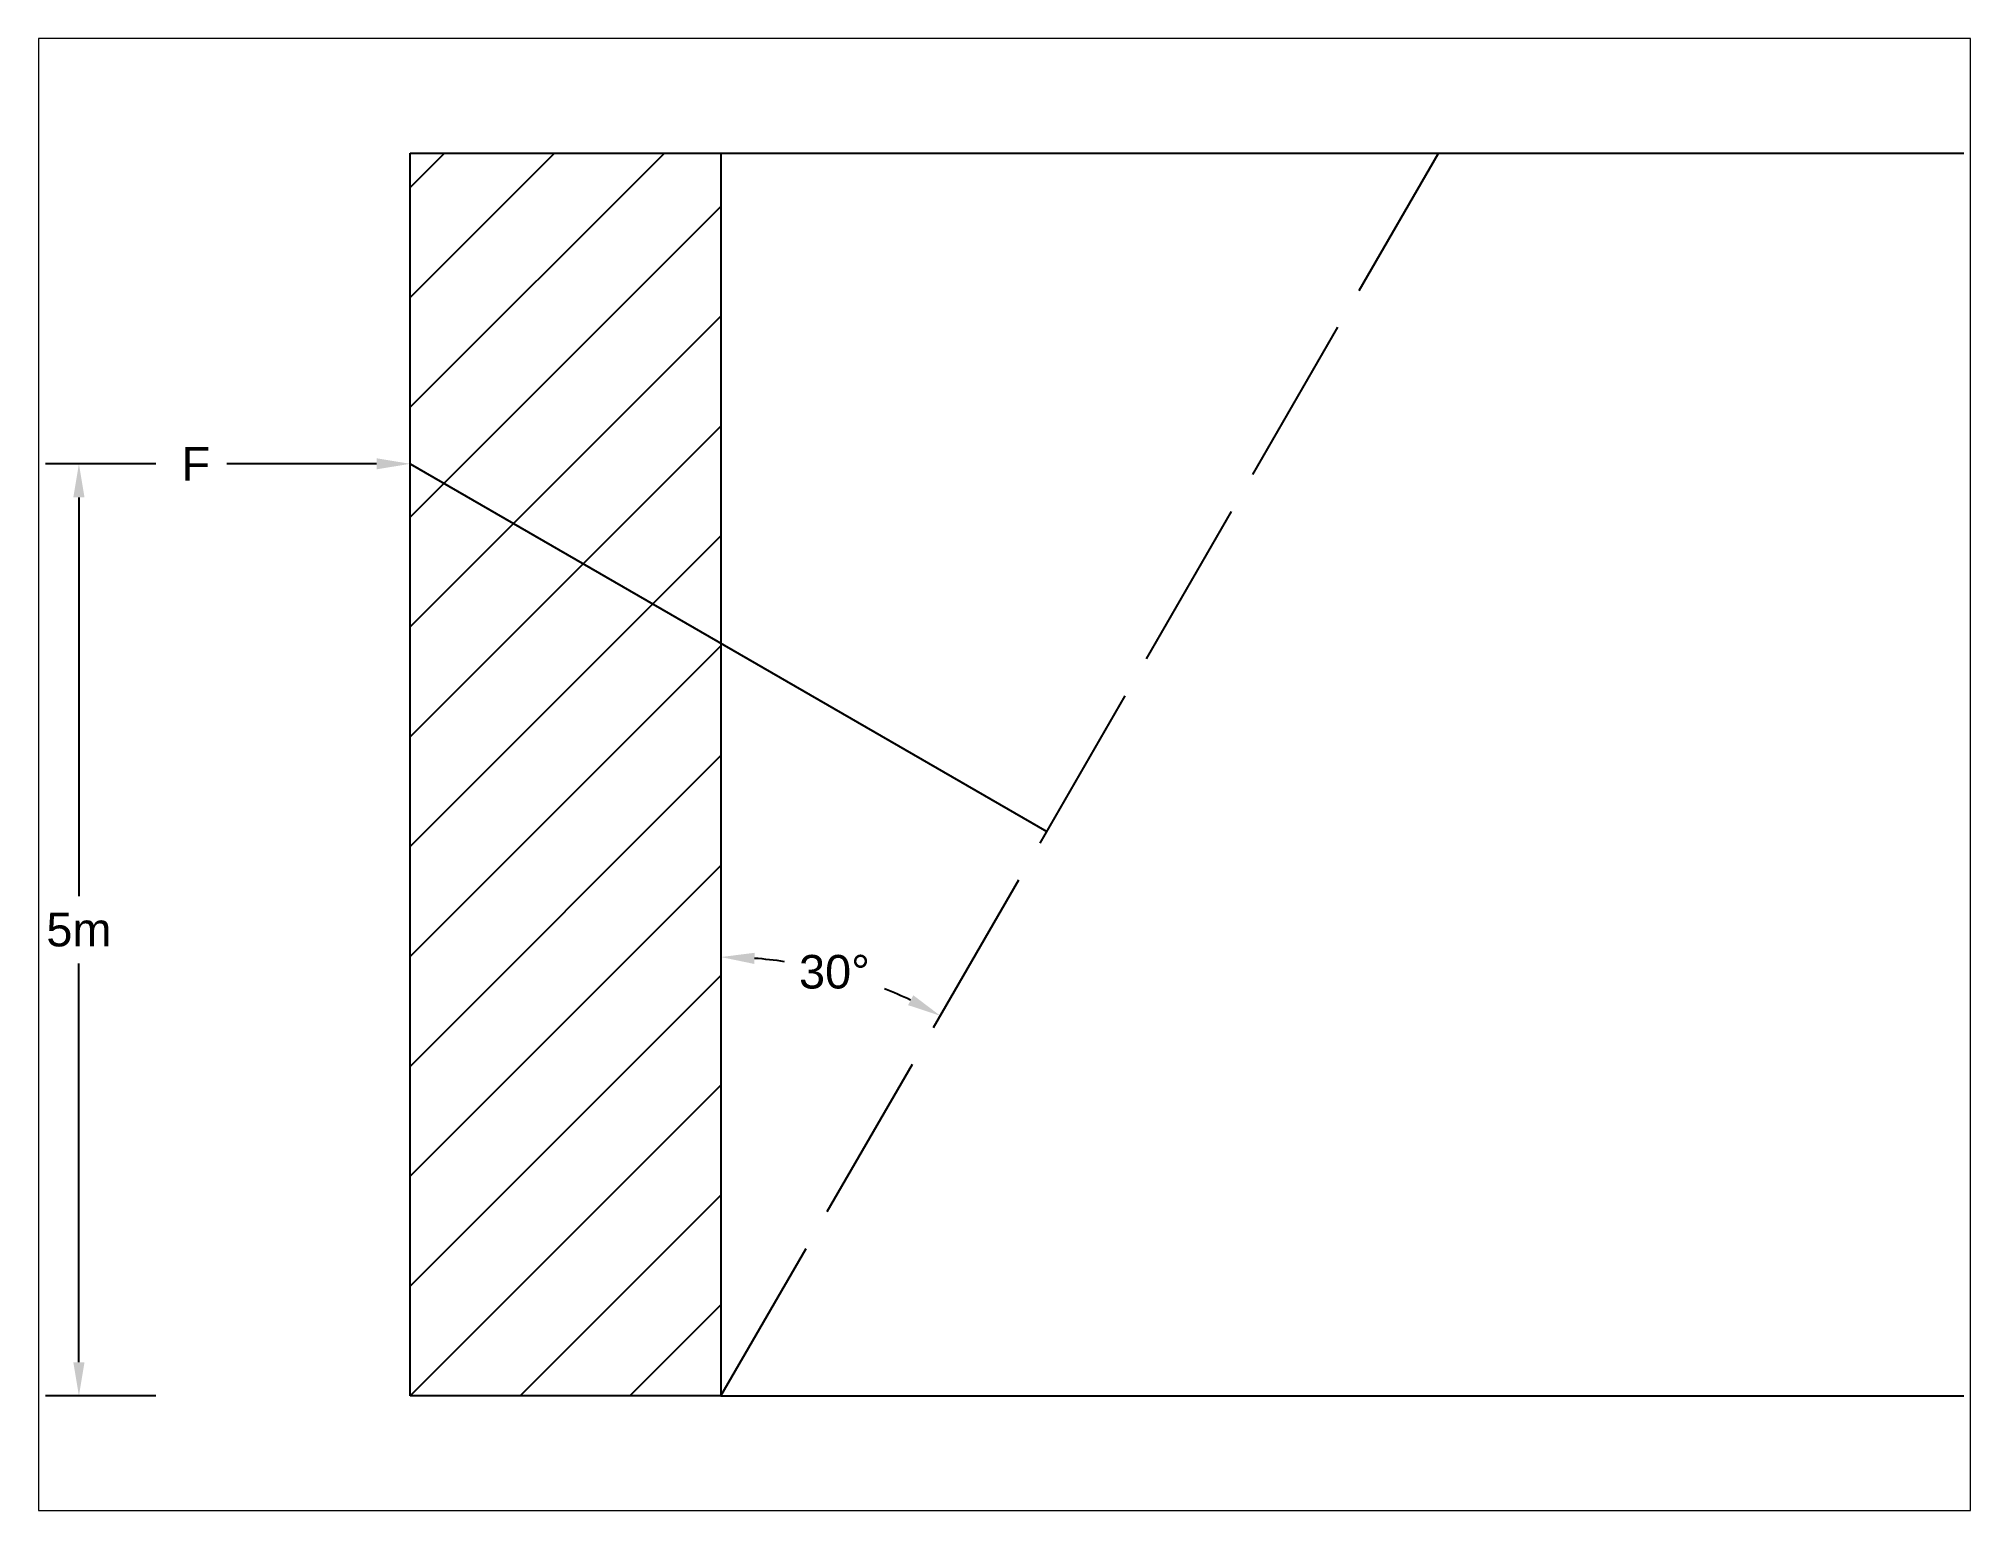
# Paper-space layout 'Layout2' of a CAD drawing. Header units: inches. Extents: x 1.05 to 9.45, y 0.8 to 7.2.
# The model-space entities are those that its viewports show. They can reach past a viewport. Long polylines and large blocks are cut down to what shows.
import ezdxf
from ezdxf import colors
from ezdxf.entities.mleader import LeaderData, LeaderLine
from ezdxf.math import Vec2, Vec3

# ---------------------------------------------------------------- set-up
doc = ezdxf.new("R2010")
doc.units = ezdxf.units.IN
doc.header["$MEASUREMENT"] = 0
doc.linetypes.add('ACAD_ISO02W100', pattern=[15, 12, -3])
doc.styles.get("Standard").update_dxf_attribs({"font": 'Arial.ttf'})
doc.dimstyles.get("Standard").update_dxf_attribs({"dimtxt": 0.18, "dimasz": 0.18, "dimexe": 0.18, "dimexo": 0.0625, "dimgap": 0.09, "dimtad": 0, "dimtih": 1, "dimtoh": 1, "dimdec": 4, "dimzin": 0, "dimdsep": 46, "dimtxsty": 'Standard', "dimcen": 0.09, "dimadec": 0, "dimazin": 0, "dimtfac": 1, "dimtdec": 4, "dimtofl": 0, "dimtmove": 0, "dimatfit": 3, "dimfxl": 1, "dimtolj": 1, "dimtzin": 0, "dimarcsym": 0})

# ---------------------------------------------------------------- blocks, each defined once
blk = doc.blocks.new('*D4')
at = {"color": 0, "lineweight": -2, "transparency": 16777216}
for p, q in [((-0.12, 5), (-0.713, 5)), ((-0.533, 4.82), (-0.533, 2.681)), ((-0.533, 0.18), (-0.533, 2.319)), ((-0.12, 0), (-0.713, 0))]:
    blk.add_line(p, q, dxfattribs=at)
at = {"color": 0, "transparency": 16777216}
for points in [[(-0.563, 4.82), (-0.503, 4.82), (-0.533, 5)], [(-0.563, 0.18), (-0.503, 0.18), (-0.533, 0)]]:
    blk.add_solid(points, dxfattribs=at)
at = {"layer": 'Defpoints', "color": 0, "transparency": 16777216}
for p in [(-0.533, 5), (-0.057, 5), (-0.057, 0)]:
    blk.add_point(p, dxfattribs=at)
at = {"color": 0, "transparency": 16777216, "insert": (-0.533, 2.5), "char_height": 0.18, "attachment_point": 5}
blk.add_mtext('\\A1;5m', dxfattribs=at)
blk = doc.blocks.new('*D5')
at = {"color": 0, "lineweight": -2, "transparency": 16777216}
for start, end in [(81.6654, 85.6177), (64.3823, 68.1188)]:
    blk.add_arc((2.911, 0), 2.354, start, end, dxfattribs=at)
at = {"color": 0, "transparency": 16777216}
for points in [[(3.09, 2.317), (3.092, 2.377), (2.911, 2.354)], [(3.943, 2.149), (3.915, 2.096), (4.088, 2.039)]]:
    blk.add_solid(points, dxfattribs=at)
at = {"layer": 'Defpoints', "color": 0, "transparency": 16777216}
for p in [(2.911, 6.667), (6.758, 6.663), (3.716, 2.212), (2.911, 0), (2.911, 0)]:
    blk.add_point(p, dxfattribs=at)
at = {"color": 0, "transparency": 16777216, "insert": (3.52, 2.274), "char_height": 0.18, "attachment_point": 5}
blk.add_mtext('\\A1;30°', dxfattribs=at)

msp = doc.modelspace()

# ---------------------------------------------------------------- hatches: boundary and pattern name
h = msp.add_hatch()
h.set_pattern_fill('ANSI31', color=256, scale=3.333333)
h.set_pattern_definition([(45, (1.24418, -9e-17), (-0.294628, 0.294628), [])])
h.paths.add_polyline_path([(1.24418, 0), (2.91084, 0), (2.91084, 6.66667), (1.24418, 6.66667)])

# ---------------------------------------------------------------- linework, layer by layer
for p, q in [((1.24418, 0), (1.24418, 6.66667)), ((1.24418, 6.66667), (2.91084, 6.66667)), ((2.91084, 6.66667), (2.91084, 0)), ((2.91084, 6.66667), (9.57751, 6.66667)), ((1.24418, 5), (4.65924, 3.02831)), ((2.91084, 0), (9.57751, 0)), ((1.24418, 0), (1.24418, 0)), ((2.91084, 0), (1.24418, 0))]:
    msp.add_line(p, q)
at = {"linetype": 'ACAD_ISO02W100', "ltscale": 0.05}
msp.add_line((2.91084, 0), (6.75758, 6.66274), dxfattribs=at)

# ---------------------------------------------------------------- dimensions: what is measured, and where the dimension line sits
dim = msp.add_angular_dim_2l(base=(3.71595, 2.21201), line1=((2.91084, 0), (6.75758, 6.66274)), line2=((2.91084, 6.66667), (2.91084, 0)), dimstyle='Standard')
dim.commit()
dim.dimension.update_dxf_attribs({"geometry": '*D5', "text_midpoint": (3.5201, 2.27377)})
dim = msp.add_linear_dim(base=(-0.53322, 5), p1=(-0.05729, 0), p2=(-0.05729, 5), angle=90, text='5m', dimstyle='Standard')
dim.commit()
dim.dimension.update_dxf_attribs({"geometry": '*D4', "text_midpoint": (-0.53322, 2.5)})

# ---------------------------------------------------------------- leaders
ml = msp.add_multileader_mtext('Standard')
ml.set_content('F', color=256)
ml.set_leader_properties()
ml.build(insert=Vec2(0, 0))
ml.multileader.update_dxf_attribs({"dogleg_length": 0.36, "arrow_head_size": 0.18})
ctx = ml.context
ctx.base_point, ctx.char_height, ctx.arrow_head_size, ctx.landing_gap_size, ctx.plane_origin = Vec3(-0.04154, 5), 0.18, 0.18, 0.09, Vec3(1, 5)
ctx.text_align_type = 2
notes = []
notes.append((ctx, [(0, (1, 1, 0), (0.62124, 5), (-1, 0), 0.36, [(0, [(1.24418, 5)], 0, [])])]))
ctx.mtext.insert, ctx.mtext.alignment, ctx.mtext.flow_direction = Vec3(0.17124, 5.09), 3, 5
for ctx, leaders in notes:
    for number, flags, end, landing, length, lines in leaders:
        leader = LeaderData()
        leader.index, (leader.has_last_leader_line, leader.has_dogleg_vector, leader.attachment_direction) = number, flags
        leader.last_leader_point, leader.dogleg_vector, leader.dogleg_length = Vec3(end), Vec3(landing), length
        for number, points, colour, breaks in lines:
            line = LeaderLine()
            line.index, line.vertices, line.color, line.breaks = number, Vec3.list(points), colors.encode_raw_color(colour), breaks
            leader.lines.append(line)
        ctx.leaders.append(leader)

psp = doc.layouts.new('Layout2')

# ---------------------------------------------------------------- viewports
at = {"layer": '0'}
psp.add_viewport(center=(5.25, 4), size=(8.4, 6.4), view_center_point=(4.43215, 3.33333), view_height=7.8950675, dxfattribs=at)

doc.saveas('drawing.dxf')
